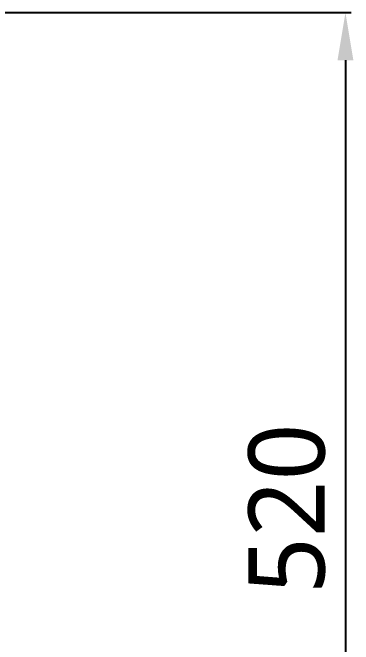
# Model space of a CAD drawing. Header units: millimetres. Extents: x 0 to 460316, y -63250 to 103204.
# Drawn here: x 205185.2 to 205364, y 48456.8 to 48788.2 of the extents above; entities that cross this region are included whole.
import ezdxf

# ---------------------------------------------------------------- set-up
doc = ezdxf.new("R2010")
doc.units = ezdxf.units.MM
doc.header["$LTSCALE"] = 25
doc.layers.add('hatch', color=2, linetype='Continuous', lineweight=13)
doc.styles.get("Standard").update_dxf_attribs({"font": 'Gulim.ttf'})
doc.dimstyles.new('SMW72', dxfattribs={"dimtxt": 40, "dimasz": 15, "dimexe": 3, "dimexo": 2, "dimgap": 5, "dimtad": 1, "dimdec": 0, "dimtxsty": 'Standard', "dimcen": 2.5, "dimclrd": 256, "dimclre": 256, "dimclrt": 256, "dimadec": 0, "dimazin": 0, "dimtfac": 1, "dimtdec": 0, "dimtmove": 0, "dimatfit": 3, "dimfxl": 1, "dimarcsym": 0})

# ---------------------------------------------------------------- blocks, each defined once
blk = doc.blocks.new('*D401')
at = {"layer": 'Defpoints', "color": 0}
for p in [(204989.38, 48788.2), (205359.82, 48267.7), (205359.82, 48267.7)]:
    blk.add_point(p, dxfattribs=at)
at = {"layer": 'hatch', "lineweight": -2}
for p, q in [((204991.38, 48788.2), (205362.82, 48788.2)), ((205359.82, 48763.2), (205359.82, 48292.7)), ((205361.82, 48267.7), (205362.82, 48267.7))]:
    blk.add_line(p, q, dxfattribs=at)
at = {"layer": 'hatch'}
for points in [[(205355.66, 48763.2), (205363.99, 48763.2), (205359.82, 48788.2)], [(205355.66, 48292.7), (205363.99, 48292.7), (205359.82, 48267.7)]]:
    blk.add_solid(points, dxfattribs=at)
at = {"layer": 'hatch', "insert": (205329.16, 48527.95), "char_height": 40, "attachment_point": 5, "rotation": 90}
blk.add_mtext('{\\fMalgun Gothic|b0|i0|c0|p50;520}', dxfattribs=at)

msp = doc.modelspace()

# ---------------------------------------------------------------- dimensions: what is measured, and where the dimension line sits
at = {"layer": 'hatch', "color": 2}
dim = msp.add_linear_dim(base=(205359.82, 48267.7), p1=(204989.38, 48788.2), p2=(205359.82, 48267.7), angle=90, text='{\\fMalgun Gothic|b0|i0|c0|p50;520}', dimstyle='SMW72', override={"dimasz": 25, "dimgap": 10}, dxfattribs=at)
dim.commit()
dim.dimension.update_dxf_attribs({"geometry": '*D401', "text_midpoint": (205329.16, 48527.95)})

doc.saveas('drawing.dxf')
